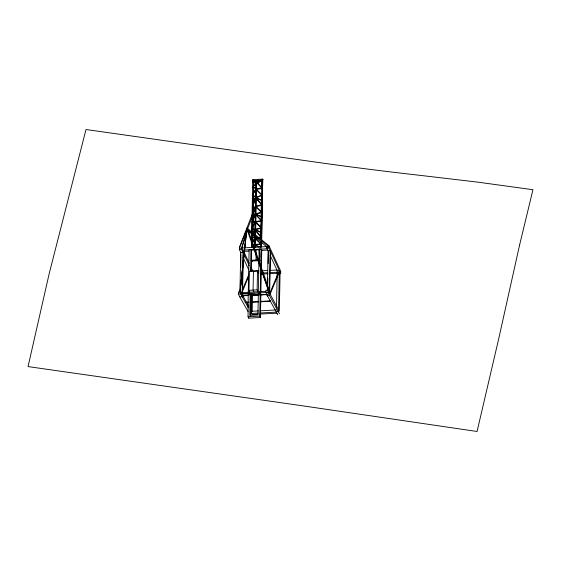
<?xml version="1.0" encoding="UTF-8"?>
<svg xmlns="http://www.w3.org/2000/svg" width="561" height="561" viewBox="0 0 561 561"><rect width="100%" height="100%" fill="white"/><g stroke="black" fill="none" stroke-linecap="round" stroke-linejoin="round"><path stroke-width="0.84" d="M248.053 311.551L239.785 296.888L238.446 293.985L238.488 291.811L240.858 291.685L241.532 293.137M240.978 253.011L239.358 249.498L239.4 247.282L255.711 205.361M280.696 272.751L280.724 271.279L268.915 245.697L246.903 228.025L239.961 292.316L240.69 252.387L243.06 252.261L242.24 292.863M240.192 291.888L240.381 282.386M240.683 267.695L240.942 254.736M242.478 295.942L242.45 297.386L240.816 293.852L240.858 291.685M249.35 265.886L241.728 249.372L241.77 247.156L242.086 250.143L267.148 248.796L267.19 246.588L242.128 247.934M239.785 296.888L243.264 296.594L241.924 293.796L241.945 292.618M242.527 293.487L243.137 263.249M243.172 261.524L243.348 252.885M241.777 295.935L242.885 295.717L240.816 293.852M248.25 292.982L249.126 249.659L251.04 249.554L251.321 250.171L251.37 261.573L252.247 261.524L252.008 261.005L259.624 260.599L259.182 249.119L261.11 249.014L261.749 250.409L260.907 291.993M259.904 292.828L260.865 294.904L260.409 317.519L248.698 318.15L248.06 316.755L248.2 293.459M249.841 292.19L248.979 290.325L249.372 271.187L257.513 270.753L258.691 273.298M248.698 318.15L248.733 316.411M250.599 271.145L251.04 249.554M251.405 247.457L251.693 233.46M251.714 232.17L252.78 179.688L262.723 179.155L261.742 240.045M251.272 270.984L251.616 254.308M251.847 237.955L251.938 233.579M251.973 231.826L252.17 222.205M252.415 209.954L252.738 194.211M252.969 182.837L252.78 179.688L256.153 183.608L255.115 234.954M250.444 315.878L250.858 295.444L249.897 293.368M252.275 247.836L253.621 181.343L253.256 211.623M252.527 247.52L252.562 245.767M252.597 244.021L253.2 214.253M251.391 310.927L251.721 294.49M250.458 309.251L251.559 311.285L251.51 313.452L258.425 313.08M252.184 311.748L252.534 294.448M253.453 270.97L253.06 290.107L253.923 291.972M251.938 247.71L254.666 245.073L255.437 208.152L252.436 214.575L255.318 213.734M252.766 180.502L255.935 184.106L255.458 207.114L252.541 206.792L255.627 198.875M255.08 236.686L254.904 245.346L255.76 247.198M255.367 245.557L256.615 184.008L262.716 179.758M255.949 249.925L256.104 260.788M257.99 291.755L257.127 289.89L257.513 270.753M258.319 291.573L259.182 249.119M260.43 247.401L260.556 241.335M260.592 239.596L261.777 180.901L254.442 181.294M260.851 239.203L261.153 224.323M261.398 212.065L261.699 197.177M261.945 184.927L261.777 180.901M260.409 317.519L259.764 316.124L260.22 293.515L258.369 293.613L257.934 314.896L249.785 315.338L250.213 294.048L248.516 294.146M260.234 292.337L261.11 249.014M261.146 257.155L261.251 252.113M261.356 246.91L261.461 241.63M261.496 239.989L262.723 179.155L256.153 183.608M261.496 252.289L261.321 261.04L261.075 260.521M261.601 247.043L261.707 241.791M268.165 263.586L268.41 251.538L266.791 248.025L266.812 246.917L247.422 230.291L246.882 229.133L239.379 248.39L241.749 248.264L247.422 230.291M267.225 295.303L267.253 293.915M267.324 290.507L268.123 250.914L270.206 250.802L269.35 292.975L270.044 294.336L279.294 272.029M267.625 290.268L267.695 286.825M267.73 285.107L267.87 278.221M279.483 313.788L269.301 295.303L267.962 292.393L268.004 290.205L265.921 290.317L265.879 292.505L267.513 296.04L266.84 294.476L260.851 294.798M280.682 273.488L268.873 247.913L268.915 245.697M270.493 251.426L269.638 293.599L279.322 270.549L277.239 270.661L270.178 255.36M276.503 306.986L277.239 270.661M278.536 309.469L279.322 270.549M280.1 272.232L279.315 311.152L268.004 290.205M239.954 292.316L246.496 230.129M240.108 292.134L246.882 229.133L268.894 246.805L266.812 246.917M242.029 246.342L245.122 236.539M245.893 234.084L246.924 230.816M247.443 229.183L255.662 208.103M242.177 292.106L248.782 276.11M242.128 290.542L248.804 274.532M252.401 214.309L255.108 208.39M254.806 238.25L251.84 244.68L254.673 244.547M255.29 215.144L252.296 221.581L255.15 221.819M254.96 230.859L252.022 237.107L254.827 237.107M255.129 222.731L252.141 228.551L254.989 229.393M255.83 189.281L252.906 194.765L255.669 197.037M252.352 200.824L255.655 197.633L252.464 195.207L255.844 188.601L252.625 187.304L255.935 184.106M252.338 201.35L255.641 198.152L252.226 207.149L254.638 207.521M252.015 217.324L255.311 214.141L252.878 214.828M252.247 232.471L254.982 229.828L251.784 228.874L255.143 222.205L251.924 222.03L255.297 214.59L252.008 217.766M252.829 247.359L254.904 245.346L258.691 247.043M252.632 186.82L255.711 183.854M252.24 232.927L254.975 230.291L251.609 237.584L254.82 237.682L251.454 245.136L254.666 245.073M262.12 179.19L256.286 183.026L253.369 179.66M256.349 197.17L261.685 195.074L256.496 190.025M256.019 213.657L261.391 212.261L256.146 207.177M255.704 229.161L261.068 227.829L255.837 222.654M256.174 205.908L261.692 204.807L256.321 198.769M255.858 221.49L261.258 220.655L255.984 215.087M256.524 188.748L261.721 187.991L257.499 183.391M257.815 237.562L260.872 237.184L255.669 230.894M255.388 244.484L260.662 243.832L255.5 238.937M246.265 295.388L241.777 295.822L248.874 295.444M250.487 294.981L252.177 294.82M245.276 302.288L248.726 302.091M250.451 301.986L258.214 301.545M260.795 301.39L270.283 300.843M245.487 302.667L248.944 302.47M250.669 302.372L258.432 301.937M260.157 301.839L270.514 301.257M260.43 179.815L262.969 179.674M253.86 181.862L262.015 181.42M239.358 249.498L241.728 249.372M266.791 248.025L268.873 247.913M251.321 250.171L259.47 249.736M242.682 251.433L248.986 251.09M261.286 250.43L267.737 250.087M251.118 260.262L259.259 259.827M253.789 271.258L258.972 270.984M262.429 270.795L267.611 270.514M269.343 270.423L277.12 270.009M261.517 273.053L267.569 272.73M269.294 272.632L277.078 272.218M261.117 274.098L268.032 273.733M269.757 273.635L277.534 273.221M248.979 290.325L257.127 289.89M240.844 292.674L265.907 291.327M238.446 293.985L267.962 292.393M250.585 295.352L259.14 294.89M269.301 295.303L267.218 295.416L277.765 314.693M251.559 311.285L258.474 310.92M260.199 310.822L276.622 309.938M276.314 311.544L278.396 311.432L278.368 309.111M260.157 312.989L276.573 312.105M258.046 314.181L252.001 314.511L250.43 311.432M259.778 314.09L277.064 313.164M248.06 316.755L259.764 316.124M254.21 180.628L260.402 180.312M254.371 180.817L260.08 180.53M242.885 295.766L248.874 295.472M250.585 295.388L259.14 294.967M260.851 294.883L266.84 294.588L260.627 294.392M241.924 293.796L258.698 294.329M261.699 184.976L262.604 185.116M261.959 217.17L255.998 214.526L261.882 220.985L255.844 222.128L261.735 228.018L255.69 229.737L261.65 232.401M262.289 200.859L256.328 198.201L262.204 205.031L256.16 206.743L262.05 212.458L256.005 214.176L261.966 216.834M261.636 232.913L255.683 230.248L261.545 237.534L255.514 238.411L261.412 244.084L255.381 244.954L260.592 247.289M262.296 200.41L256.342 197.738L262.401 195.298L256.51 189.401L262.541 188.405L257.772 183.202M253.123 186.82L255.851 188.145M242.492 295.275L248.782 306.313M242.163 296.762L248.369 307.779M257.751 179.422L257.99 179.941M257.716 181.119L257.955 181.638M243.453 250.795L249.28 263.418M251.104 267.366L252.92 271.307M251.118 269.708L251.826 271.236M243.095 257.597L248.747 269.834M258.053 292.926L259.014 295.009M269.406 290.289L248.025 230.045L269.35 292.975L246.882 229.133M519.535 245.262L498.631 339.117L477.067 431.486L301.909 405.708L28.05 366.585L49.249 273.41L86.008 129.514L323.36 163.188A1472.597 511.59 13.3 0 0 418.815 175.2L477.93 182.157L532.95 189.716L519.535 245.262"/></g></svg>
